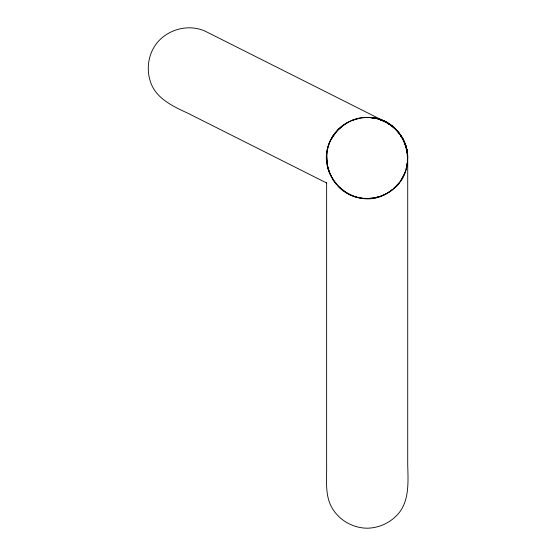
<?xml version="1.0" encoding="UTF-8"?>
<svg xmlns="http://www.w3.org/2000/svg" width="556" height="556" viewBox="0 0 556 556"><rect width="100%" height="100%" fill="white"/><g stroke="black" fill="none" stroke-linecap="round" stroke-linejoin="round"><path stroke-width="0.83" d="M326.671 157.285C326.483 135.873 345.825 116.982 367.175 117.462C388.873 116.913 408.229 136.338 407.715 158.001L407.715 464.114C408.076 481.989 410.071 503.173 395.559 516.607C387.942 523.87 377.698 528.054 367.175 528.2C354.005 528.103 341.28 521.403 333.746 510.596C324.106 497.036 327.025 479.668 326.636 464.114L326.636 182.389M331.049 139.612L334.205 134.413C307.67 170.247 353.546 216.986 389.798 191.646C424.013 169.775 404.893 112.84 363.353 117.643M407.041 150.641L405.546 144.914C408.048 152.678 408.306 161.129 406.193 169.017L407.472 162.435M407.555 161.601C406.137 179.783 391.174 195.705 373.076 198.11L378.761 196.852M407.319 162.713C408.813 150.766 404.587 138.027 395.879 129.645M333.072 136.081L338.215 129.638L342.399 125.913C313.084 147.583 327.741 195.914 363.582 198.381M401.279 179.922L404.942 172.735M398.881 183.265L393.599 188.477M338.215 129.638L344.56 124.356L348.098 122.237M392.334 189.533C386.413 194.642 378.699 197.408 370.998 198.36M341.259 126.831C348.966 120.631 358.849 116.989 368.795 117.608M351.774 120.499L359.433 118.213M374.925 197.797L367.175 198.541L363.937 198.249M370.414 117.754L375.988 118.435L370.776 117.622M362.324 198.103C355.235 197.345 348.209 194.565 342.677 190.048M373.02 117.941C381.84 119.234 390.159 123.439 396.358 129.868L391.952 125.913M380.04 119.651L387.018 122.647L392.439 126.295M380.999 120.02C396.755 125.42 407.722 141.419 407.687 158.001M378.212 119.109C392.696 122.987 404.024 135.636 406.971 150.259M326.462 182.91L188.338 113.459C173.048 106.37 155.166 98.349 150.085 80.62C147.02 70.549 147.882 59.52 152.483 50.054C161.928 30.538 187.685 22.018 206.908 32.046L385.384 121.785L392.411 126.275L394.141 127.956M338.812 186.962L341.391 189.019M332.571 179.122L336.019 183.932M402.947 138.924L400.146 134.413L403.232 139.466M328.325 169.587L327.957 168.253L329.673 173.402L333.53 180.624M329.673 173.402L327.387 165.751L326.664 156.521L326.817 161.824"/></g></svg>
